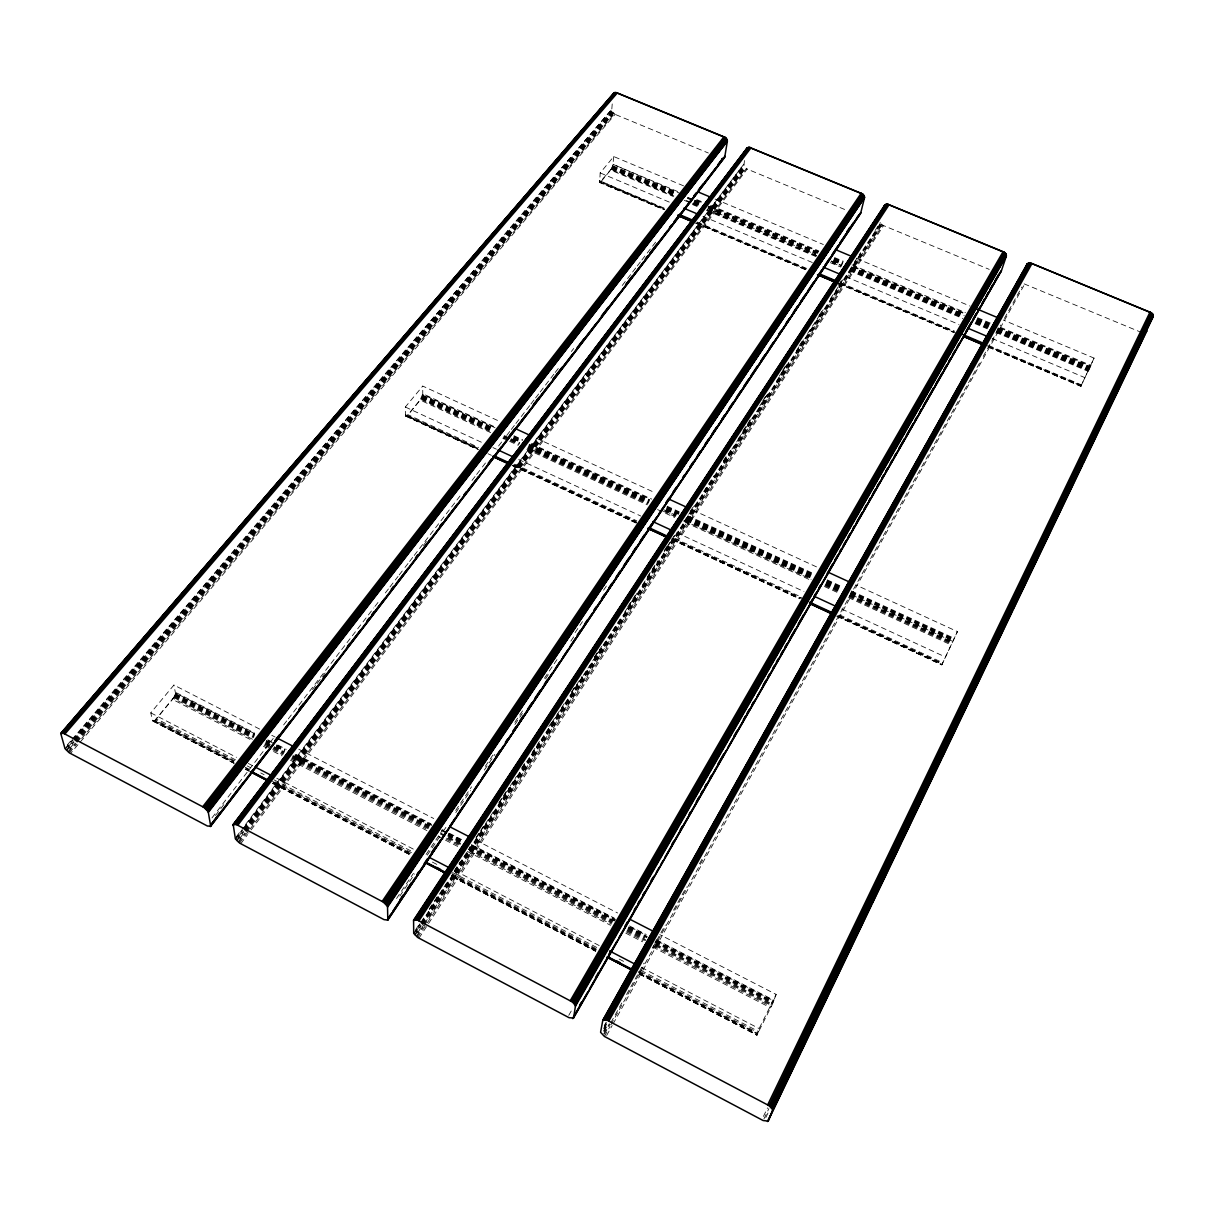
<?xml version="1.0" encoding="UTF-8"?>
<svg xmlns="http://www.w3.org/2000/svg" width="1214" height="1214" viewBox="0 0 1214 1214"><rect width="100%" height="100%" fill="white"/><g stroke="black" fill="none" stroke-linecap="round" stroke-linejoin="round"><path stroke-width="0.75" stroke-dasharray="5 3.75" d="M249.993 739.341L172.479 699.37L174.877 695.516L175.302 692.208L254.348 732.892M988.393 347.128L1080.855 386.31L1094.072 358.115L1003.25 320.01M683.634 185.879L613.768 156.56L600.171 172.904L599.686 182.525L664.058 209.734M612.22 103.964L611.674 110.869L615.088 114.359L70.488 753.454M611.659 168.685L599.686 182.525M613.768 156.56L612.751 165.741L610.612 170.051L673.375 196.516M490.699 432.624L420.181 400.104L422.76 393.746L495.054 427.009M744.47 160.536L743.879 166.06L747.141 169.065L248.733 833.092M776.171 994.433L772.074 1004.949L756.868 1035.147L759.129 1028.562L776.171 994.433L659.779 934.628M836.916 616.226L941.776 664.893L957.436 631.599L856.007 585.027M941.776 664.893L957.436 631.599M1080.855 386.31L1094.072 358.115M763.439 1116.41L767.552 1107.866M763.955 1118.838L768.887 1108.579M765.791 1117.563L769.084 1110.719M606.651 1035.466L612.175 1025.542M613.1 1023.888L1023.781 285.715M603.692 1028.319L606.469 1023.356M604.041 1028.819L606.803 1023.857M603.555 1030.989L607.243 1024.373M604.086 1031.521L607.774 1024.904M603.768 1033.691L609.307 1023.766M604.435 1034.191L609.974 1024.267M610.885 1022.613L622.873 1001.11M626.561 994.494L644.088 963.066M652.388 948.18L665.287 925.022M673.588 910.136L686.502 886.979M699.416 863.822L703.103 857.205M604.435 1036.437L609.974 1026.513M610.885 1024.859L979.501 363.077M983.188 356.461L1000.7 325.018M1004.388 318.402L1021.885 286.974M604.269 1025.663L606.12 1022.355M604.39 1026.194L606.226 1022.886M568.744 1015.374L572.522 1008.804M418.997 938.164L883.595 225.607L881.136 224.013L880.226 221.449M414.566 934.871L420.788 925.356M421.835 923.763L803.729 340.375M804.776 338.782L823.456 310.253M824.488 308.66L880.529 223.057M415.036 935.387L421.258 925.872M422.305 924.294L880.803 223.543M417.662 932.747L421.804 926.403M422.851 924.825L881.136 224.013M416.205 936.434L423.458 925.341M424.49 923.748L881.546 224.438M416.872 936.935L423.079 927.42M424.111 925.827L882.001 224.818M417.768 937.511L882.654 225.212L989.258 269.387M415.78 929.499L418.906 924.734M429.301 908.876L433.459 902.533M434.491 900.955L437.617 896.19M454.248 870.817L460.485 861.318M476.07 837.523L483.354 826.431M498.939 802.636L506.208 791.543M521.808 767.749L525.966 761.406M548.834 726.533L552.992 720.19M571.703 691.646L575.861 685.303M594.572 656.759L598.73 650.416M664.21 550.519L668.368 544.176M413.701 933.293L419.938 923.793M420.985 922.2L424.096 917.45M429.286 909.514L433.444 903.17M434.491 901.592L446.949 882.563M454.233 871.47L469.818 847.691M476.055 838.176L489.561 817.568M490.593 815.975L493.719 811.225M498.908 803.289L509.303 787.446M510.335 785.853L516.572 776.338M521.762 768.416L525.92 762.073M532.157 752.559L539.426 741.466M551.9 722.436L565.405 701.829M571.642 692.314L582.037 676.456M594.496 657.442L601.765 646.334M627.744 606.712L635.013 595.604M647.487 576.589L657.882 560.731M667.23 546.452L674.498 535.359M690.083 511.58L694.241 505.236M723.332 460.85L727.49 454.506M743.074 430.727L750.358 419.619M762.817 400.605L766.975 394.262M782.56 370.482L786.718 364.139M838.677 284.865L842.819 278.522M413.898 933.87L420.135 924.355M421.167 922.761L582.159 677.048M583.19 675.454L601.886 646.925M602.933 645.332L620.582 618.396M624.74 612.053L638.245 591.446M642.388 585.102L657.973 561.323M664.21 551.809L674.589 535.951M683.937 521.686L694.317 505.828M703.665 491.564L714.06 475.706M723.407 461.441L730.676 450.348M737.945 439.256L750.404 420.226M759.752 405.962L767.02 394.869M779.494 375.839L786.763 364.746M799.222 345.717L803.38 339.374M818.949 315.594L823.107 309.251M838.692 285.472L842.85 279.129M416.265 931.184L420.423 924.84M421.455 923.247L730.843 450.849M731.875 449.256L750.571 420.727M751.603 419.134L768.219 393.776M776.52 381.09L790.011 360.482M796.247 350.967L803.516 339.874M807.659 333.531L823.244 309.752M830.513 298.659L842.971 279.63M854.383 262.194L860.62 252.679M875.142 230.493L880.332 222.557M396.538 898.527L413.443 873.352M426.114 854.474L443.019 829.314M455.69 810.436L471.533 786.839M485.266 766.383L493.719 753.788M514.842 722.33L523.295 709.75M544.418 678.277L558.152 657.821M575.057 632.661L582.447 621.644M603.57 590.186L606.742 585.467M399.861 896.023L414.642 873.989M427.313 855.111L442.093 833.077M443.156 831.499L446.312 826.78M455.811 812.606L470.592 790.572M484.325 770.116L494.872 754.38M514.933 724.485L522.323 713.468M545.541 678.838L549.775 672.541M570.884 641.068L575.102 634.77M238.718 842.516L245.547 833.426M246.685 831.924L745.578 168.291M239.598 843.077L746.231 168.685L847.387 210.599M240.767 843.7L247.595 834.61M235.379 838.844L242.208 829.769M243.346 828.267L743.833 164.148L242.102 829.101M235.637 839.42L242.497 830.346M243.635 828.828L743.742 165.559M238.248 836.901L242.815 830.846M243.953 829.329L743.879 166.06M236.381 840.452L243.225 831.362M244.363 829.845L744.091 166.546M236.882 840.983L243.726 831.894M244.864 830.391L744.364 167.031M239.719 838.495L244.287 832.425M245.425 830.922L744.713 167.502M238.065 842.03L244.894 832.941M246.032 831.423L745.123 167.927M236.396 836.658L240.964 830.604M601.142 181.493L600.323 182.373M215.455 815.505L224.696 803.501M312.484 689.491L315.943 684.984M317.112 683.482L325.185 672.981M423.367 545.465L426.827 540.958M211.98 817.887L273.241 738.4M283.636 724.91L287.096 720.403M288.264 718.916L373.775 607.926M374.929 606.439L378.404 601.932M385.339 592.933L388.799 588.441M389.952 586.939L398.04 576.438M399.194 574.935L403.822 568.941M404.975 567.439L408.45 562.947M409.604 561.445L413.063 556.938M414.217 555.435L461.608 493.946M472.003 480.456L475.478 475.964M476.632 474.462L481.245 468.452M482.398 466.965L485.873 462.458M498.59 445.963L505.525 436.964M506.678 435.462L510.138 430.97M511.291 429.468L514.766 424.961M515.92 423.474L529.79 405.476M530.943 403.974L534.403 399.467M535.571 397.964L539.031 393.473M540.184 391.97L554.054 373.973M555.208 372.47L559.836 366.476M571.384 351.483L573.706 348.479M622.236 285.487L631.477 273.499M632.631 271.997L636.106 267.49M637.259 266.003L640.719 261.496M641.887 259.993L655.742 241.996M174.194 697.155L154.997 720.357L152.691 721.01L152.296 719.948L233.042 762.043M477.663 448.178L405.4 414.657L405.658 416.099L407.009 415.916L421.501 398.404M233.999 763.181L152.448 720.661L150.779 712.846L173.921 685.045L259.948 729.25M477.633 448.937L405.415 415.431L405.324 407.024L422.745 386.082L498.393 420.818M69.35 752.862L76.74 744.212M81.657 738.446L614.208 113.995L708.369 153.01M65.313 749.19L72.719 740.555M73.948 739.114L611.674 110.869M68.151 746.838L611.826 111.369M66.133 750.252L73.523 741.602M74.752 740.161L612.053 111.87M66.649 750.783L74.039 742.149M75.268 740.707L612.357 112.356M69.699 748.446L74.615 742.68M75.845 741.238L612.721 112.811M67.847 751.83L75.238 743.18M76.467 741.739L613.131 113.236M68.5 752.316L75.89 743.666M77.119 742.224L613.586 113.615M67.256 745.001L70.943 740.692M72.172 739.25L611.674 109.457L73.614 738.522M64.995 748.583L72.385 739.963M407.009 415.916L408.071 414.748L478.574 447.45M1024.13 283.864L1141.19 332.333M715.076 199.081L823.365 244.515M856.538 258.445L970.062 306.08M677.518 191.478L612.964 164.315L679.157 192.98M696.715 199.551L701.95 201.752M710.676 205.424L818.858 250.934M834.564 257.535L843.29 261.207M852.016 264.864L965.418 312.575M977.634 317.719L991.595 323.592M1000.321 327.264L1091.052 365.429M696.593 200.31L701.829 202.51M710.554 206.183L818.676 251.677M834.382 258.279L843.093 261.951M853.563 266.352L963.43 312.59M977.391 318.463L989.592 323.592M1000.063 327.992L1090.749 366.158M612.751 165.741L677.26 192.889M687.731 197.29L692.951 199.491M694.696 200.234L701.677 203.163M708.642 206.107L818.494 252.33M834.185 258.931L842.895 262.603M853.366 267.004L963.203 313.227M977.149 319.1L989.349 324.229M998.075 327.901L1090.476 366.795M612.6 166.288L677.109 193.436M687.564 197.836L692.784 200.037M694.529 200.78L701.51 203.709M708.475 206.638L818.297 252.876M833.988 259.477L842.713 263.135M851.424 266.807L962.99 313.773M976.936 319.646L989.137 324.775M997.847 328.448L1090.248 367.326M612.417 166.849L676.911 193.997M687.367 198.398L692.587 200.598M694.332 201.327L701.313 204.271M708.278 207.199L818.084 253.438M833.775 260.039L842.486 263.711M851.211 267.368L962.748 314.335M976.693 320.208L988.894 325.337M997.62 329.009L1089.99 367.903M612.205 167.411L676.684 194.559M694.12 201.888L701.085 204.832M708.05 207.761L816.111 253.271M833.532 260.6L842.258 264.273M850.968 267.945L964.25 315.64M976.451 320.784L988.651 325.913M997.362 329.586L1089.732 368.479M611.962 167.942L674.696 194.377M693.877 202.45L699.097 204.65M707.808 208.322L815.869 253.817M833.29 261.162L842 264.834M850.711 268.506L962.247 315.473M976.193 321.346L988.393 326.475M997.104 330.147L1089.474 369.056M611.704 168.473L674.438 194.893M693.619 202.966L698.839 205.166M709.295 209.582L815.611 254.348M831.286 260.964L841.742 265.365M850.453 269.038L961.989 316.019M975.935 321.892L988.135 327.036M996.846 330.694L1089.216 369.602M611.431 168.943L675.925 196.122M686.38 200.522L691.601 202.723M693.346 203.451L700.311 206.395M707.292 209.339L817.083 255.593M831.029 261.465L841.484 265.866M850.195 269.538L961.731 316.535M975.677 322.408L987.877 327.552M996.588 331.21L1088.958 370.133M673.831 195.924L611.082 169.49L600.657 182.07L665.09 209.354M684.286 200.34L698.232 206.213M706.943 209.885L816.764 256.154M832.44 262.77L841.165 266.443M849.876 270.115L961.427 317.112M975.373 323L987.574 328.129M996.284 331.801L1088.67 370.74M692.557 204.589L697.777 206.79M706.502 210.477L816.339 256.761M830.285 262.649L840.756 267.05M849.466 270.737L962.793 318.493M975.009 323.637L987.21 328.782M995.92 332.454L1088.336 371.408M600.171 172.904L669.855 202.343M702.952 216.32L812.682 262.664M845.779 276.655L958.999 324.472M992.096 338.448L1084.421 377.448M664.028 208.019L599.413 180.658L663.921 208.793M697.215 222.071L807.234 268.658M840.407 282.695L954.508 331.118M988.849 345.55L1081.583 384.929M697.094 222.83L805.322 268.658M840.225 283.454L953.688 331.498M988.591 346.278L1081.113 385.46M698.171 223.361L806.126 269.083M840.953 283.833L954.143 331.771M987.225 345.778L1081.249 385.612M599.367 181.903L664.771 209.673M696.123 222.951L805.853 269.432M838.95 283.439L955.312 332.682M988.469 346.718L1081.052 385.991M599.428 182.191L663.967 209.536M695.91 223.103L805.656 269.584M838.404 283.423L953.749 332.317M988.408 346.961L1080.93 386.189M695.713 223.164L805.504 269.675M838.434 283.59L953.643 332.424M536.224 438.178L654.847 492.656M692.678 510.017L818.19 567.651M513.992 435.72L522.597 439.68M531.216 443.641L651.721 499.106M667.214 506.223L679.263 511.777M687.868 515.738L813.532 573.569M827.311 579.897L842.804 587.03M851.409 590.99L954.705 638.518M495.024 427.768L422.76 394.504L422.745 386.082M513.947 436.479L522.551 440.439M531.155 444.4L649.885 499.045M667.078 506.966L679.127 512.505M687.731 516.466L813.334 574.283M827.098 580.611L842.592 587.743M851.196 591.704L954.432 639.217M422.654 395.172L493.188 427.647M513.826 437.146L520.7 440.303M529.304 444.263L649.718 499.698M666.911 507.619L678.945 513.158M687.549 517.118L813.122 574.92M826.871 581.263L842.364 588.38M850.953 592.341L954.158 639.854M422.518 395.749L493.036 428.208M513.674 437.723L520.548 440.879M529.152 444.84L649.52 500.274M666.729 508.18L678.763 513.734M687.367 517.695L812.894 575.497M826.658 581.825L842.137 588.957M850.741 592.918L953.916 640.415M422.335 396.356L492.838 428.815M513.476 438.315L520.351 441.486M528.94 445.447L649.308 500.881M666.501 508.787L678.535 514.341M687.139 518.302L812.652 576.104M826.415 582.432L840.164 588.775M850.483 593.525L953.643 641.038M422.108 396.963L492.596 429.437M513.234 438.937L520.108 442.108M528.712 446.069L649.05 501.503M666.243 509.41L676.562 514.175M686.881 518.924L812.378 576.726M826.142 583.069L839.891 589.397M851.924 594.951L953.369 641.675M421.85 397.57L492.338 430.044M504.371 435.598L509.516 437.966M511.246 438.755L519.835 442.715M528.439 446.676L648.777 502.126M665.97 510.047L676.289 514.797M686.593 519.546L812.09 577.363M825.854 583.706L841.317 590.839M849.921 594.799L953.066 642.312M421.546 398.177L492.034 430.651M504.068 436.19L509.227 438.573M510.942 439.362L519.546 443.322M528.136 447.283L648.473 502.733M663.952 509.865L675.986 515.419M686.305 520.169L811.802 578.001M825.55 584.329L841.029 591.461M849.618 595.421L952.762 642.965M421.228 398.738L491.716 431.228M503.749 436.767L508.909 439.149M510.624 439.938L519.228 443.899M527.817 447.86L648.17 503.324M665.363 511.246L675.667 516.011M685.986 520.76L809.768 577.818M825.247 584.951L840.725 592.083M849.314 596.044L952.474 643.587M489.561 431.091L420.788 399.376L407.449 415.492L477.982 448.209M503.324 437.435L508.484 439.817M510.199 440.606L518.803 444.567M527.392 448.527L647.76 504.022M663.239 511.155L675.272 516.709M683.861 520.669L811.119 579.321M824.867 585.664L838.631 592.007M848.935 596.772L952.11 644.331M502.748 438.178L507.907 440.561M509.622 441.35L518.226 445.326M526.83 449.286L647.229 504.812M657.548 509.561L674.741 517.498M685.075 522.263L810.633 580.155M824.397 586.499L839.876 593.646M848.48 597.607L951.67 645.195M405.324 407.024L482.641 442.807M492.96 447.587L496.389 449.18M518.727 459.514L640.734 515.996M676.805 532.688L803.971 591.552M841.772 609.049L944.871 656.774M514.69 464.188L636.789 520.821M674.62 538.363L801.893 597.379M839.724 614.921L942.914 662.768M514.114 464.962L636.257 521.625M672.374 538.379L801.392 598.229M839.238 615.771L942.459 663.663M513.795 464.932L635.939 521.595M672.07 538.363L801.088 598.214M838.935 615.771L942.155 663.648M487.952 453.717L491.397 455.311M513.75 465.69L635.832 522.323M671.934 539.077L799.814 598.153M838.722 616.469L942.185 664.195M406.675 416.144L478.741 449.575M513.052 465.493L636.591 522.809M672.617 539.532L799.586 598.441M837.341 615.953L942.003 664.528M405.522 415.871L477.709 449.362M512.778 465.645L636.364 522.991M671.919 539.486L799.404 598.654M836.916 616.044L941.867 664.756M405.658 416.099L476.48 448.983M512.187 465.539L636.166 523.067M671.979 539.684L799.267 598.76M271.769 735.305L275.138 737.05M298.75 749.175L433.717 818.509M475.888 840.164L617.592 912.974M267.808 739.812L271.162 741.542M277.9 745.001L286.307 749.326M296.398 754.516L430.955 823.76M449.453 833.274L462.913 840.209M471.32 844.534L614.284 918.103M629.429 925.887L646.243 934.537M656.334 939.727L774.077 1000.321M254.667 733.696L175.438 692.921L173.921 685.045M268.142 740.631L274.895 744.106M276.58 744.971L285.002 749.311M295.123 754.516L431.668 824.792M441.775 829.997L446.828 832.592M448.512 833.472L462.003 840.407M472.125 845.612L615.407 919.347M630.582 927.162L645.742 934.962M657.548 941.047L773.864 1000.897M175.408 693.589L254.606 734.364M266.397 740.434L269.781 742.164M276.519 745.639L284.941 749.979M295.048 755.184L431.547 825.429M441.653 830.634L446.706 833.244M448.391 834.109L461.881 841.044M471.988 846.249L615.225 919.984M628.7 926.919L647.229 936.464M655.666 940.789L773.622 1001.504M175.302 694.196L254.485 734.956M266.276 741.026L269.645 742.771M276.382 746.231L284.804 750.571M294.911 755.776L429.695 825.156M448.224 834.701L461.699 841.636M471.806 846.841L615.012 920.561M628.488 927.496L647.016 937.041M655.439 941.381L773.379 1002.096M175.12 694.848L254.287 735.608M266.078 741.678L269.447 743.408M276.185 746.883L284.607 751.223M293.029 755.548L429.468 825.808M447.996 835.353L461.472 842.288M469.894 846.628L614.754 921.214M628.23 928.149L646.759 937.694M655.181 942.034L773.09 1002.749M174.877 695.516L254.045 736.291M265.836 742.361L272.573 745.836M274.258 746.701L284.364 751.906M292.771 756.246L429.195 826.506M447.723 836.036L461.199 842.986M469.621 847.311L612.782 921.047M627.926 928.847L644.771 937.527M654.877 942.732L772.772 1003.447M174.588 696.214L253.741 736.989M265.517 743.059L272.255 746.534M273.939 747.399L284.046 752.604M292.468 756.944L428.876 827.22M440.667 833.29L460.88 843.7M469.302 848.04L612.448 921.775M627.608 929.59L644.437 938.255M656.228 944.325L772.438 1004.19M174.224 696.912L253.377 737.702M265.168 743.772L271.906 747.247M273.59 748.112L283.697 753.317M292.119 757.657L428.527 827.933M440.318 834.018L460.531 844.428M468.938 848.768L612.084 922.519M627.243 930.334L645.772 939.879M655.879 945.084L772.074 1004.949M173.83 697.595L251.298 737.52M264.773 744.47L271.511 747.93M273.196 748.795L283.302 754.015M291.724 758.355L428.147 828.661M446.676 838.206L460.136 845.141M468.558 849.481L611.719 923.262M626.879 931.077L645.408 940.622M655.514 945.827L771.709 1005.723M252.436 739.22L173.268 698.399L154.997 720.357L233.907 761.36M264.227 745.29L270.965 748.765M272.649 749.645L282.756 754.85M291.178 759.19L425.947 828.661M446.16 839.086L457.951 845.156M469.742 851.242L611.234 924.173M626.394 931.988L643.238 940.683M653.344 945.888L771.254 1006.664M263.468 746.291L266.837 748.036M273.575 751.512L281.997 755.852M290.434 760.192L426.918 830.588M438.709 836.658L443.763 839.269M445.447 840.149L458.938 847.099M467.36 851.439L610.581 925.296M625.756 933.126L642.601 941.806M652.707 947.026L770.662 1007.848M150.779 712.846L236.472 757.324M248.248 763.439L253.286 766.049M276.807 778.265L414.611 849.77M454.947 870.711L599.473 945.706M641.493 967.512L759.129 1028.562M235.501 759.843L156.424 718.764L155.604 719.75L234.727 760.844M247.277 765.958L250.645 767.703M260.752 772.939L264.106 774.699M274.212 779.934L412.183 851.591M432.366 862.077L437.419 864.702M452.564 872.562L597.273 947.724M619.14 959.075L624.193 961.7M641.022 970.441L758.811 1031.612M275.123 781.831L411.455 852.668M451.851 873.655L596.62 948.862M640.385 971.595L758.204 1032.811M245.668 767.476L249.022 769.221M272.528 781.437L411.895 853.852M452.2 874.793L596.605 949.834M638.579 971.655L757.794 1033.6M154.527 720.721L233.467 761.755M245.228 767.855L248.582 769.6M273.772 782.696L411.516 854.292M451.82 875.233L596.271 950.319M638.261 972.141L757.521 1034.116M273.256 782.818L411.151 854.626M451.471 875.582L595.983 950.699M639.49 973.188L757.278 1034.54M153.662 721.162L234.332 763.105M246.108 769.221L249.462 770.966M272.998 783.197L409.148 853.988M452.852 876.705L595.725 950.972M639.429 973.689L757.096 1034.859M245.759 769.297L249.128 771.057M272.664 783.288L410.56 854.975M452.594 876.827L595.71 951.093M639.247 973.871L756.959 1035.072M152.691 721.01L233.695 763.151M245.243 769.145L248.84 771.027M272.391 783.273L410.332 854.99M452.245 876.751L595.376 951.199M639.034 973.871L756.868 1035.147"/><path stroke-width="1.5" d="M60.73 733.393L64.995 748.583L69.35 752.862L207.382 826.006L210.705 826.218L208.201 811.711L203.891 807.386L63.75 733.423L60.73 733.393L613.981 92.856L617.289 92.962L64.888 734.03M570.246 1000.731L1003.083 251.723L1005.936 253.832L1006.148 256.715M613.222 94.009L613.146 94.813L613.981 92.856M767.658 1104.907L1149.977 312.165L1152.86 314.305L1152.89 317.158M722.027 158.67L724.242 157.926L724.879 156.303L210.675 825.141M746.519 148.912C745.593 149.732 749.053 145.619 750.905 147.941L237.807 825.277M602.842 1020.094L600.566 1032.279L604.435 1036.437L763.136 1120.537L768.25 1121.099L772.787 1109.824L769.023 1105.635L607.516 1020.397L602.842 1020.094L1027.226 263.878L1031.399 263.332L1151.676 313L769.995 1106.242M387.949 919.028L860.832 212.571L387.797 920.03L384.034 919.635L239.598 843.077L235.379 838.844L233.179 824.443L747.05 148.062M884.323 205.667C883.367 206.38 887.252 202.48 889.058 204.787L1004.722 252.527L572.477 1002.005L575.512 1005.662L573.585 1017.985L569.078 1017.696L417.768 937.511L413.701 933.293L413.579 920.166L417.677 920.197L572.477 1002.005M1026.604 265.138L1027.226 263.878M1024.753 270.388L1026.877 264.379M1145.257 332.697L1153.224 316.414L772.559 1110.385M771.285 1107.289L1152.541 313.834M771.816 1107.821L1152.86 314.305M772.225 1108.352L1153.103 314.805M1098.048 430.166L1099.687 426.751M1139.005 344.822L1142.283 337.993M772.544 1108.852L1153.254 315.306M772.726 1109.308L1153.3 315.792M767.46 1121.524L800.208 1053.206M801.847 1049.791L830.513 990.002M832.151 986.587L870.62 906.327M872.259 902.897L900.925 843.123M902.563 839.709L941.047 759.433M942.671 756.019L1011.459 612.554M1013.083 609.14L1081.871 465.675M1083.495 462.261L1145.728 332.454M767.885 1121.387L1146.835 330.952L1146.517 331.68M769.023 1105.635L1150.978 312.59L1030.974 263.195L607.516 1020.397M770.678 1106.758L1152.132 313.394M387.797 920.03L387.524 906.403L383.381 902.108L236.609 824.655L233.179 824.443M608.836 1021.095L1031.961 263.605M602.721 1020.701L1027.59 263.559M603.95 1019.517L1028.015 263.301M604.496 1019.502L1028.516 263.119M605.118 1019.593L1029.047 263.013M605.801 1019.745L1029.624 262.983M606.545 1019.988L1030.216 263.028M579.548 1005.42L581.43 1002.142M595.558 977.498L598.381 972.566M608.745 954.492L610.627 951.215M624.74 926.57L627.577 921.638M634.163 910.136L636.045 906.858M637.927 903.565L639.808 900.287M642.646 895.355L644.528 892.078M651.114 880.575L652.995 877.282M671.828 844.428L673.724 841.15M680.31 829.648L682.192 826.355M688.778 814.852L690.675 811.574M696.32 801.71L699.143 796.794M701.024 793.501L702.906 790.223M704.788 786.93L706.685 783.652M709.507 778.72L711.389 775.427M717.975 763.925L723.635 754.076M733.984 736.003L736.807 731.071M743.408 719.583L745.29 716.29M747.171 713.013L749.053 709.72M751.876 704.788L753.757 701.51M763.181 685.075L766.004 680.144M767.885 676.866L769.767 673.573M772.605 668.656L774.486 665.363M776.368 662.085L778.25 658.792M781.072 653.86L782.954 650.583M784.836 647.29L786.718 644.012M789.555 639.08L795.2 629.216M798.023 624.299L803.683 614.436M810.269 602.933L812.151 599.655M814.033 596.362L815.914 593.085M818.737 588.153L820.634 584.86M827.22 573.372L832.865 563.508M834.746 560.231L837.584 555.299M839.466 552.006L841.348 548.728M843.229 545.435L846.052 540.518M847.933 537.225L849.815 533.932M852.653 529.016L854.535 525.723M856.416 522.445L862.061 512.581M863.943 509.303L866.766 504.371M868.663 501.079L870.544 497.801M872.426 494.508L875.248 489.591M877.13 486.298L879.012 483.02M881.834 478.088L883.716 474.795M885.613 471.518L887.495 468.225M890.317 463.293L892.199 460.015M894.081 456.722L895.962 453.444M898.785 448.512L904.445 438.664M906.327 435.371L912.913 423.868M914.795 420.59L916.676 417.297M919.514 412.365L921.396 409.088M923.277 405.795L933.642 387.736M935.524 384.443L942.11 372.941M943.991 369.663L946.814 364.731M948.695 361.438L950.592 358.16M952.474 354.867L955.297 349.951M957.178 346.658L959.06 343.38M965.661 331.877L971.306 322.014M973.188 318.736L976.01 313.804M977.892 310.526L979.774 307.233M981.671 303.955L984.493 299.023M986.375 295.73L988.257 292.453M990.138 289.16L992.961 284.228M994.843 280.95L998.621 274.379M572.538 1018.561L587.606 992.278M589.488 988.985L596.074 977.482M597.956 974.189L616.788 941.336M618.685 938.043L654.452 875.598M656.349 872.32L659.172 867.388M661.053 864.11L662.935 860.817M664.817 857.524L688.353 816.445M690.235 813.168L726.018 750.722M727.899 747.429L755.214 699.78M757.096 696.502L797.583 625.847M799.465 622.554L801.346 619.261M803.243 615.984L893.625 458.239M895.522 454.947L999.092 274.197M572.978 1018.47L1001.398 270.752L573.312 1018.318M573.16 1002.521L1005.192 252.922M573.782 1003.052L1005.602 253.362M574.328 1003.583L1005.936 253.832M574.783 1004.115L1006.194 254.318M575.133 1004.631L1006.36 254.819M575.375 1005.116L1006.452 255.319M575.421 1006.269L1006.406 255.942L1001.155 271.511L999.562 272.74M571.551 1001.413L1004.054 252.117L888.102 204.407L417.677 920.197M418.921 920.865L889.058 204.787M413.579 920.166L884.945 204.832M413.595 920.804L885.34 204.574M414.915 919.438L885.795 204.377M415.461 919.484L886.281 204.256M416.083 919.62L886.827 204.21M416.766 919.817L887.373 204.24M846.613 232.086L849.77 227.367M399.892 899.862L403.048 895.128M407.267 888.83L411.485 882.532M416.766 874.657L418.876 871.515M424.156 863.64L427.313 858.905M431.531 852.607L435.75 846.31M488.498 767.552L491.655 762.832M495.873 756.534L500.092 750.237M505.373 742.361L507.482 739.205M512.748 731.329L515.92 726.609M520.138 720.312L523.31 715.577M527.529 709.279L531.747 702.982M534.904 698.262L540.184 690.387M544.403 684.089L547.56 679.354M577.105 635.256L580.262 630.536M584.48 624.224L587.652 619.504M593.98 610.05L596.089 606.909M601.355 599.033L604.526 594.299M608.745 588.001L611.902 583.281M616.12 576.984L620.354 570.686M623.51 565.952L628.791 558.076M633.01 551.778L636.166 547.059M640.385 540.761L644.604 534.448M647.775 529.729L651.994 523.431M665.697 502.96L668.868 498.226M673.087 491.928L676.259 487.209M682.587 477.755L684.696 474.598M689.962 466.722L693.133 462.003M697.352 455.705L700.508 450.986M704.727 444.673L708.946 438.375M712.117 433.656L716.336 427.358M721.617 419.483L724.773 414.748M728.992 408.45L733.21 402.153M736.382 397.433L740.601 391.136M743.757 386.401L749.038 378.525M751.147 375.384L757.475 365.93M760.632 361.195L764.85 354.898M769.084 348.6L773.303 342.302M778.569 334.427L780.678 331.27M785.959 323.41L789.115 318.675M793.334 312.377L797.552 306.08M800.724 301.345L804.943 295.048M808.099 290.328L813.38 282.452M817.599 276.155L821.817 269.857M824.989 265.122L829.208 258.825M832.364 254.105L837.645 246.23M839.754 243.073L846.082 233.619M849.239 228.9L853.457 222.602M856.629 217.883L860.347 213.831M387.767 918.801L390.923 914.081M393.033 910.925L415.188 877.843M417.297 874.687L440.5 840.042M442.609 836.886L446.828 830.588M449.999 825.854L455.265 817.978M457.375 814.837L463.702 805.383M466.874 800.648L471.093 794.351M474.249 789.631L479.53 781.74M481.639 778.599L503.78 745.517M505.889 742.361L511.17 734.485M513.279 731.329L552.294 673.042M555.466 668.322L559.684 662.025M562.841 657.29L568.122 649.414M570.231 646.258L575.497 638.382M577.606 635.241L592.386 613.176M594.496 610.035L599.762 602.159M601.871 599.003L656.713 517.088M658.823 513.932L664.104 506.056M666.213 502.899L680.978 480.85M683.087 477.694L688.353 469.818M690.462 466.677L768.523 350.087M771.679 345.368L776.96 337.492M779.069 334.336L808.6 290.222M810.709 287.081L858.161 216.183M387.524 920.227L860.635 213.345L864.55 197.518L862.744 194.103L861.136 193.314L382.137 901.456M386.629 904.794L864.231 195.879M387.023 905.325L864.429 196.38M387.327 905.826L864.55 196.896M387.524 906.403L864.55 197.518L387.554 907.055M383.381 902.108L862.092 193.694L749.994 147.562L236.609 824.655M384.292 902.685L862.744 194.103L750.889 148.062M384.975 903.186L863.215 194.483M385.597 903.717L863.624 194.923M386.158 904.263L863.958 195.393M233.073 824.852L747.399 147.774M234.09 824.003L747.809 147.577M233.179 825.535L748.279 147.44M235.137 824.109L748.765 147.395M235.759 824.291L749.296 147.41M274.622 740.98L279.235 734.971M298.856 709.446L303.485 703.452M323.106 677.928L325.413 674.923M347.356 646.409L349.662 643.405M366.977 620.885L369.284 617.896M371.59 614.891L373.897 611.886M391.227 589.367L393.533 586.362M415.461 557.848L417.768 554.844M439.711 526.33L442.017 523.325M463.96 494.811L466.267 491.807M488.195 463.278L491.655 458.786M508.985 436.266L514.751 428.754M533.219 404.748L539.001 397.236M552.856 379.223L562.082 367.22M577.09 347.705L584.025 338.691M601.34 316.186L608.26 307.172M625.589 284.653L632.509 275.654M645.211 259.143L647.517 256.139M649.824 253.134L656.759 244.135M669.46 227.625L671.767 224.62M674.073 221.616L679.84 214.104M693.695 196.091L696.001 193.102M698.323 190.097L702.936 184.088M717.944 164.573L722.558 158.564M210.508 825.125L219.734 813.122M226.669 804.108L228.976 801.103M231.282 798.114L242.83 783.091M250.903 772.59L253.21 769.585M255.532 766.58L267.065 751.572M275.153 741.056L290.161 721.541M299.388 709.522L316.702 687.003M323.637 678.004L337.492 659.976M347.872 646.47L360.573 629.96M367.493 620.946L369.815 617.941M372.121 614.937L384.823 598.426M391.743 589.412L394.049 586.408M396.356 583.403L407.904 568.395M415.977 557.894L418.299 554.889M420.605 551.884L430.985 538.363M440.227 526.36L442.533 523.355M444.84 520.351L457.541 503.84M464.461 494.826L478.316 476.814M488.711 463.293L501.412 446.782M509.485 436.281L525.647 415.249M533.735 404.748L548.743 385.233M553.356 379.223L572.978 353.699M577.591 347.69L596.074 323.668M601.841 316.171L619.155 293.636M626.075 284.637L643.39 262.118M645.711 259.113L648.018 256.108M650.325 253.104L667.639 230.584M669.946 227.579L672.253 224.575M674.559 221.57L691.874 199.05M694.196 196.061L696.502 193.056M698.809 190.052L716.123 167.532M718.43 164.527L723.043 158.518M210.204 826.582L724.743 157.076L727.398 141.036L725.471 137.607L723.923 136.833L202.708 806.749M210.508 826.446L724.515 157.592M206.653 809.51L726.716 138.882M207.154 810.057L727.004 139.382M207.579 810.588L727.216 139.883M207.928 811.104L727.353 140.399M208.201 811.711L727.398 141.036L208.322 812.409M203.891 807.386L724.834 137.212L616.409 92.598L63.75 733.423M204.771 807.947L725.471 137.607L617.273 93.083M205.439 808.448L725.942 137.986M206.077 808.964L726.351 138.426M61.459 732.861L614.36 92.643M61.884 732.861L614.785 92.492M62.384 732.937L615.24 92.431M62.946 733.089L615.741 92.446M697.61 191.751L711.586 197.609M835.581 249.644L851.302 256.245M977.058 309.009L998.014 317.81M683.786 208.216L697.716 214.104M823.138 267.08L838.813 273.711M967.71 328.144L986.876 336.248M679.749 214.681L693.725 220.584M819.45 273.833L835.171 280.48M962.656 334.457L983.613 343.334M679.643 215.439L691.859 220.614M819.283 274.576L834.989 281.238M964.159 335.929L983.355 344.063M679.021 215.257L684.241 217.473M825.277 277.202L833.988 280.889M971.549 339.146L976.769 341.362M677.882 215.166L691.843 221.085M819.207 275.032L836.658 282.422M964.037 336.369L983.234 344.503M677.928 215.439L691.874 221.358M817.857 274.759L835.278 282.134M983.173 344.746L963.992 336.612L983.188 344.988M678.004 215.637L692.238 221.692M817.508 274.728L835.126 282.225M515.586 428.709L529.35 435.022M668.611 498.969L685.804 506.86M828.494 572.386L849.132 581.87M498.104 449.969L513.568 457.132M652.753 521.55L671.661 530.306M814.275 596.317L836.613 606.666M494.872 456.161L508.636 462.549M649.702 527.984L666.896 535.966M809.692 602.205L832.06 612.569M493.112 456.115L508.59 463.293M649.581 528.712L666.774 536.679M809.495 602.903L831.848 613.267M494.174 456.737L507.907 463.111M648.595 528.394L664.043 535.556M811.605 604.011L823.608 609.595M827.053 611.188L830.482 612.782M493.172 456.54L508.636 463.718M647.866 528.318L666.759 537.089M811.134 604.086L831.772 613.647M493.294 456.768L508.909 464.082M647.912 528.515L665.348 536.618M811.134 604.269L831.802 613.92M276.822 737.915L293.697 746.58M450.591 827.174L469.135 836.704M629.413 919.028L653.026 931.168M254.97 766.929L271.769 775.64M429.741 857.63L448.224 867.221M609.565 950.941L634.77 964.022M436.706 867.388L440.06 869.133M616.424 960.79L619.793 962.535M251.419 771.467L268.218 780.207M426.129 862.289L446.297 872.76M607.577 956.602L632.782 969.698M251.146 771.846L266.276 779.707M425.962 862.714L444.445 872.335M607.501 957.087L631.022 969.333M250.812 771.922L268.294 780.89M425.689 862.851L446.282 873.412M607.303 957.254L632.646 970.305M250.296 771.77L267.338 780.648M425.31 862.759L445.659 873.352M607.061 957.254L632.388 970.426"/></g></svg>
